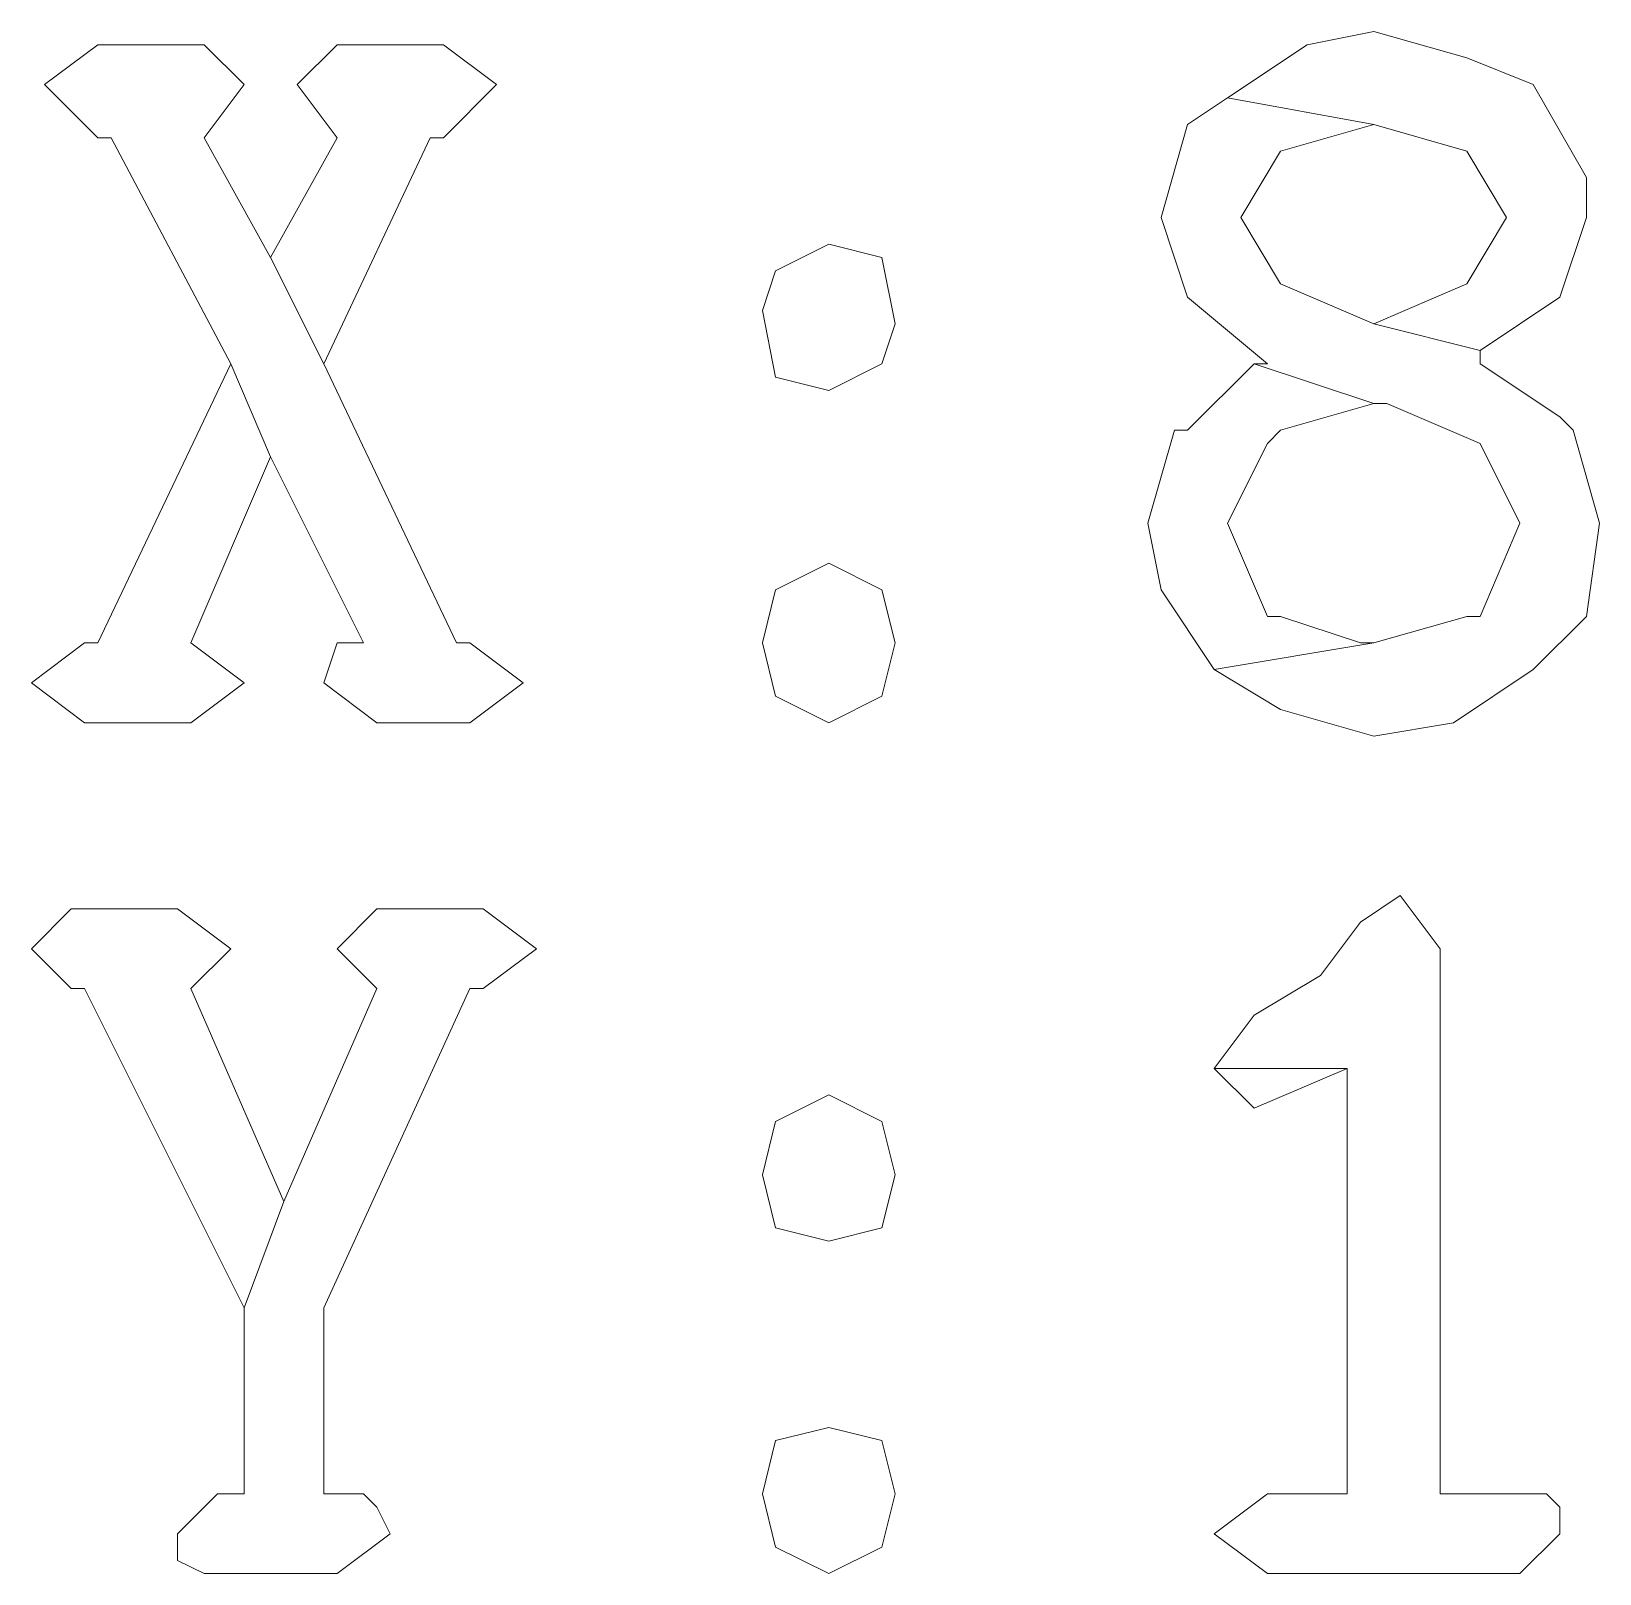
# Model space of a CAD drawing. Extents: x 3411 to 238236, y 6926 to 86361.
# Drawn here: x 211494 to 211585.9, y 36271.1 to 36361.4 of the extents above; entities that cross this region are included whole.
import ezdxf

# ---------------------------------------------------------------- set-up
doc = ezdxf.new("R2010")
doc.units = 13
doc.header["$MEASUREMENT"] = 0
doc.layers.add('L3D0 Base', color=3, linetype='Continuous')

msp = doc.modelspace()

# ---------------------------------------------------------------- linework, layer by layer
at = {"layer": 'L3D0 Base', "lineweight": 0}
for points in [[(211572.613, 36361.446), (211568.719, 36360.667), (211564.046, 36357.552), (211572.613, 36355.994), (211572.613, 36355.994), (211578.064, 36354.436), (211580.401, 36350.542), (211578.064, 36346.649), (211572.613, 36344.312), (211578.843, 36342.755), (211583.516, 36345.87), (211585.073, 36350.542), (211585.073, 36352.879), (211581.958, 36358.33), (211578.064, 36359.888)], [(211504.079, 36360.667), (211497.849, 36360.667), (211494.733, 36358.33), (211497.849, 36355.215), (211498.627, 36355.215), (211505.636, 36341.976), (211507.973, 36336.524), (211513.424, 36325.621), (211511.867, 36325.621), (211511.088, 36323.285), (211514.203, 36320.948), (211519.655, 36320.948), (211522.77, 36323.285), (211519.655, 36325.621), (211518.876, 36325.621), (211511.088, 36341.976), (211507.973, 36348.206), (211504.079, 36355.215), (211506.415, 36358.33)], [(211518.097, 36360.667), (211511.867, 36360.667), (211509.53, 36358.33), (211511.867, 36355.215), (211507.973, 36348.206), (211511.088, 36341.976), (211517.318, 36355.215), (211518.097, 36355.215), (211521.212, 36358.33)], [(211564.046, 36357.552), (211561.71, 36355.994), (211560.152, 36350.542), (211561.71, 36345.87), (211561.71, 36345.87), (211566.382, 36341.976), (211565.604, 36341.976), (211572.613, 36339.639), (211573.391, 36339.639), (211578.843, 36337.303), (211581.179, 36332.63), (211581.179, 36332.63), (211578.843, 36327.179), (211578.064, 36327.179), (211572.613, 36325.621), (211563.267, 36324.064), (211567.161, 36321.727), (211572.613, 36320.17), (211577.285, 36320.948), (211581.958, 36324.064), (211585.073, 36327.179), (211585.852, 36332.63), (211585.852, 36332.63), (211584.295, 36338.082), (211583.516, 36338.861), (211578.843, 36341.976), (211578.843, 36342.755), (211572.613, 36344.312), (211567.161, 36346.649), (211564.825, 36350.542), (211567.161, 36354.436), (211567.161, 36354.436), (211572.613, 36355.994)], [(211540.682, 36348.985), (211537.567, 36347.427), (211536.788, 36345.091), (211537.567, 36341.197), (211540.682, 36340.418), (211543.797, 36341.976), (211544.576, 36344.312), (211543.797, 36348.206)], [(211505.636, 36341.976), (211497.849, 36325.621), (211497.07, 36325.621), (211493.955, 36323.285), (211497.07, 36320.948), (211503.3, 36320.948), (211506.415, 36323.285), (211503.3, 36325.621), (211507.973, 36336.524)], [(211565.604, 36341.976), (211561.71, 36338.082), (211560.931, 36338.082), (211559.373, 36332.63), (211560.152, 36328.736), (211563.267, 36324.064), (211572.613, 36325.621), (211571.834, 36325.621), (211567.161, 36327.179), (211566.382, 36327.179), (211564.046, 36332.63), (211566.382, 36337.303), (211567.161, 36338.082), (211572.613, 36339.639)], [(211540.682, 36330.294), (211537.567, 36328.736), (211536.788, 36325.621), (211537.567, 36322.506), (211540.682, 36320.948), (211543.797, 36322.506), (211544.576, 36325.621), (211543.797, 36328.736)], [(211574.17, 36310.824), (211571.834, 36309.266), (211569.497, 36306.151), (211565.604, 36303.815), (211563.267, 36300.7), (211571.055, 36300.7), (211571.055, 36275.778), (211566.382, 36275.778), (211563.267, 36273.442), (211566.382, 36271.106), (211581.179, 36271.106), (211583.516, 36273.442), (211583.516, 36275), (211582.737, 36275.778), (211581.179, 36275.778), (211576.507, 36275.778), (211576.507, 36307.709)], [(211502.521, 36310.045), (211496.291, 36310.045), (211493.955, 36307.709), (211496.291, 36305.372), (211497.07, 36305.372), (211506.415, 36286.681), (211508.752, 36292.912), (211503.3, 36305.372), (211505.636, 36307.709)], [(211520.434, 36310.045), (211514.203, 36310.045), (211511.867, 36307.709), (211514.203, 36305.372), (211508.752, 36292.912), (211506.415, 36286.681), (211506.415, 36275.778), (211504.858, 36275.778), (211502.521, 36273.442), (211502.521, 36271.884), (211504.079, 36271.106), (211504.858, 36271.106), (211511.867, 36271.106), (211514.982, 36273.442), (211514.203, 36275), (211513.424, 36275.778), (211511.867, 36275.778), (211511.088, 36275.778), (211511.088, 36286.681), (211519.655, 36305.372), (211520.434, 36305.372), (211523.549, 36307.709)], [(211563.267, 36300.7), (211565.604, 36298.363), (211565.604, 36298.363), (211571.055, 36300.7)], [(211540.682, 36299.142), (211537.567, 36297.585), (211536.788, 36294.469), (211537.567, 36291.354), (211540.682, 36290.575), (211543.797, 36291.354), (211544.576, 36294.469), (211543.797, 36297.585)], [(211540.682, 36279.672), (211537.567, 36278.894), (211536.788, 36275.778), (211537.567, 36272.663), (211540.682, 36271.106), (211543.797, 36272.663), (211544.576, 36275.778), (211543.797, 36278.894)]]:
    msp.add_lwpolyline(points, close=True, dxfattribs=at)

doc.saveas('drawing.dxf')
